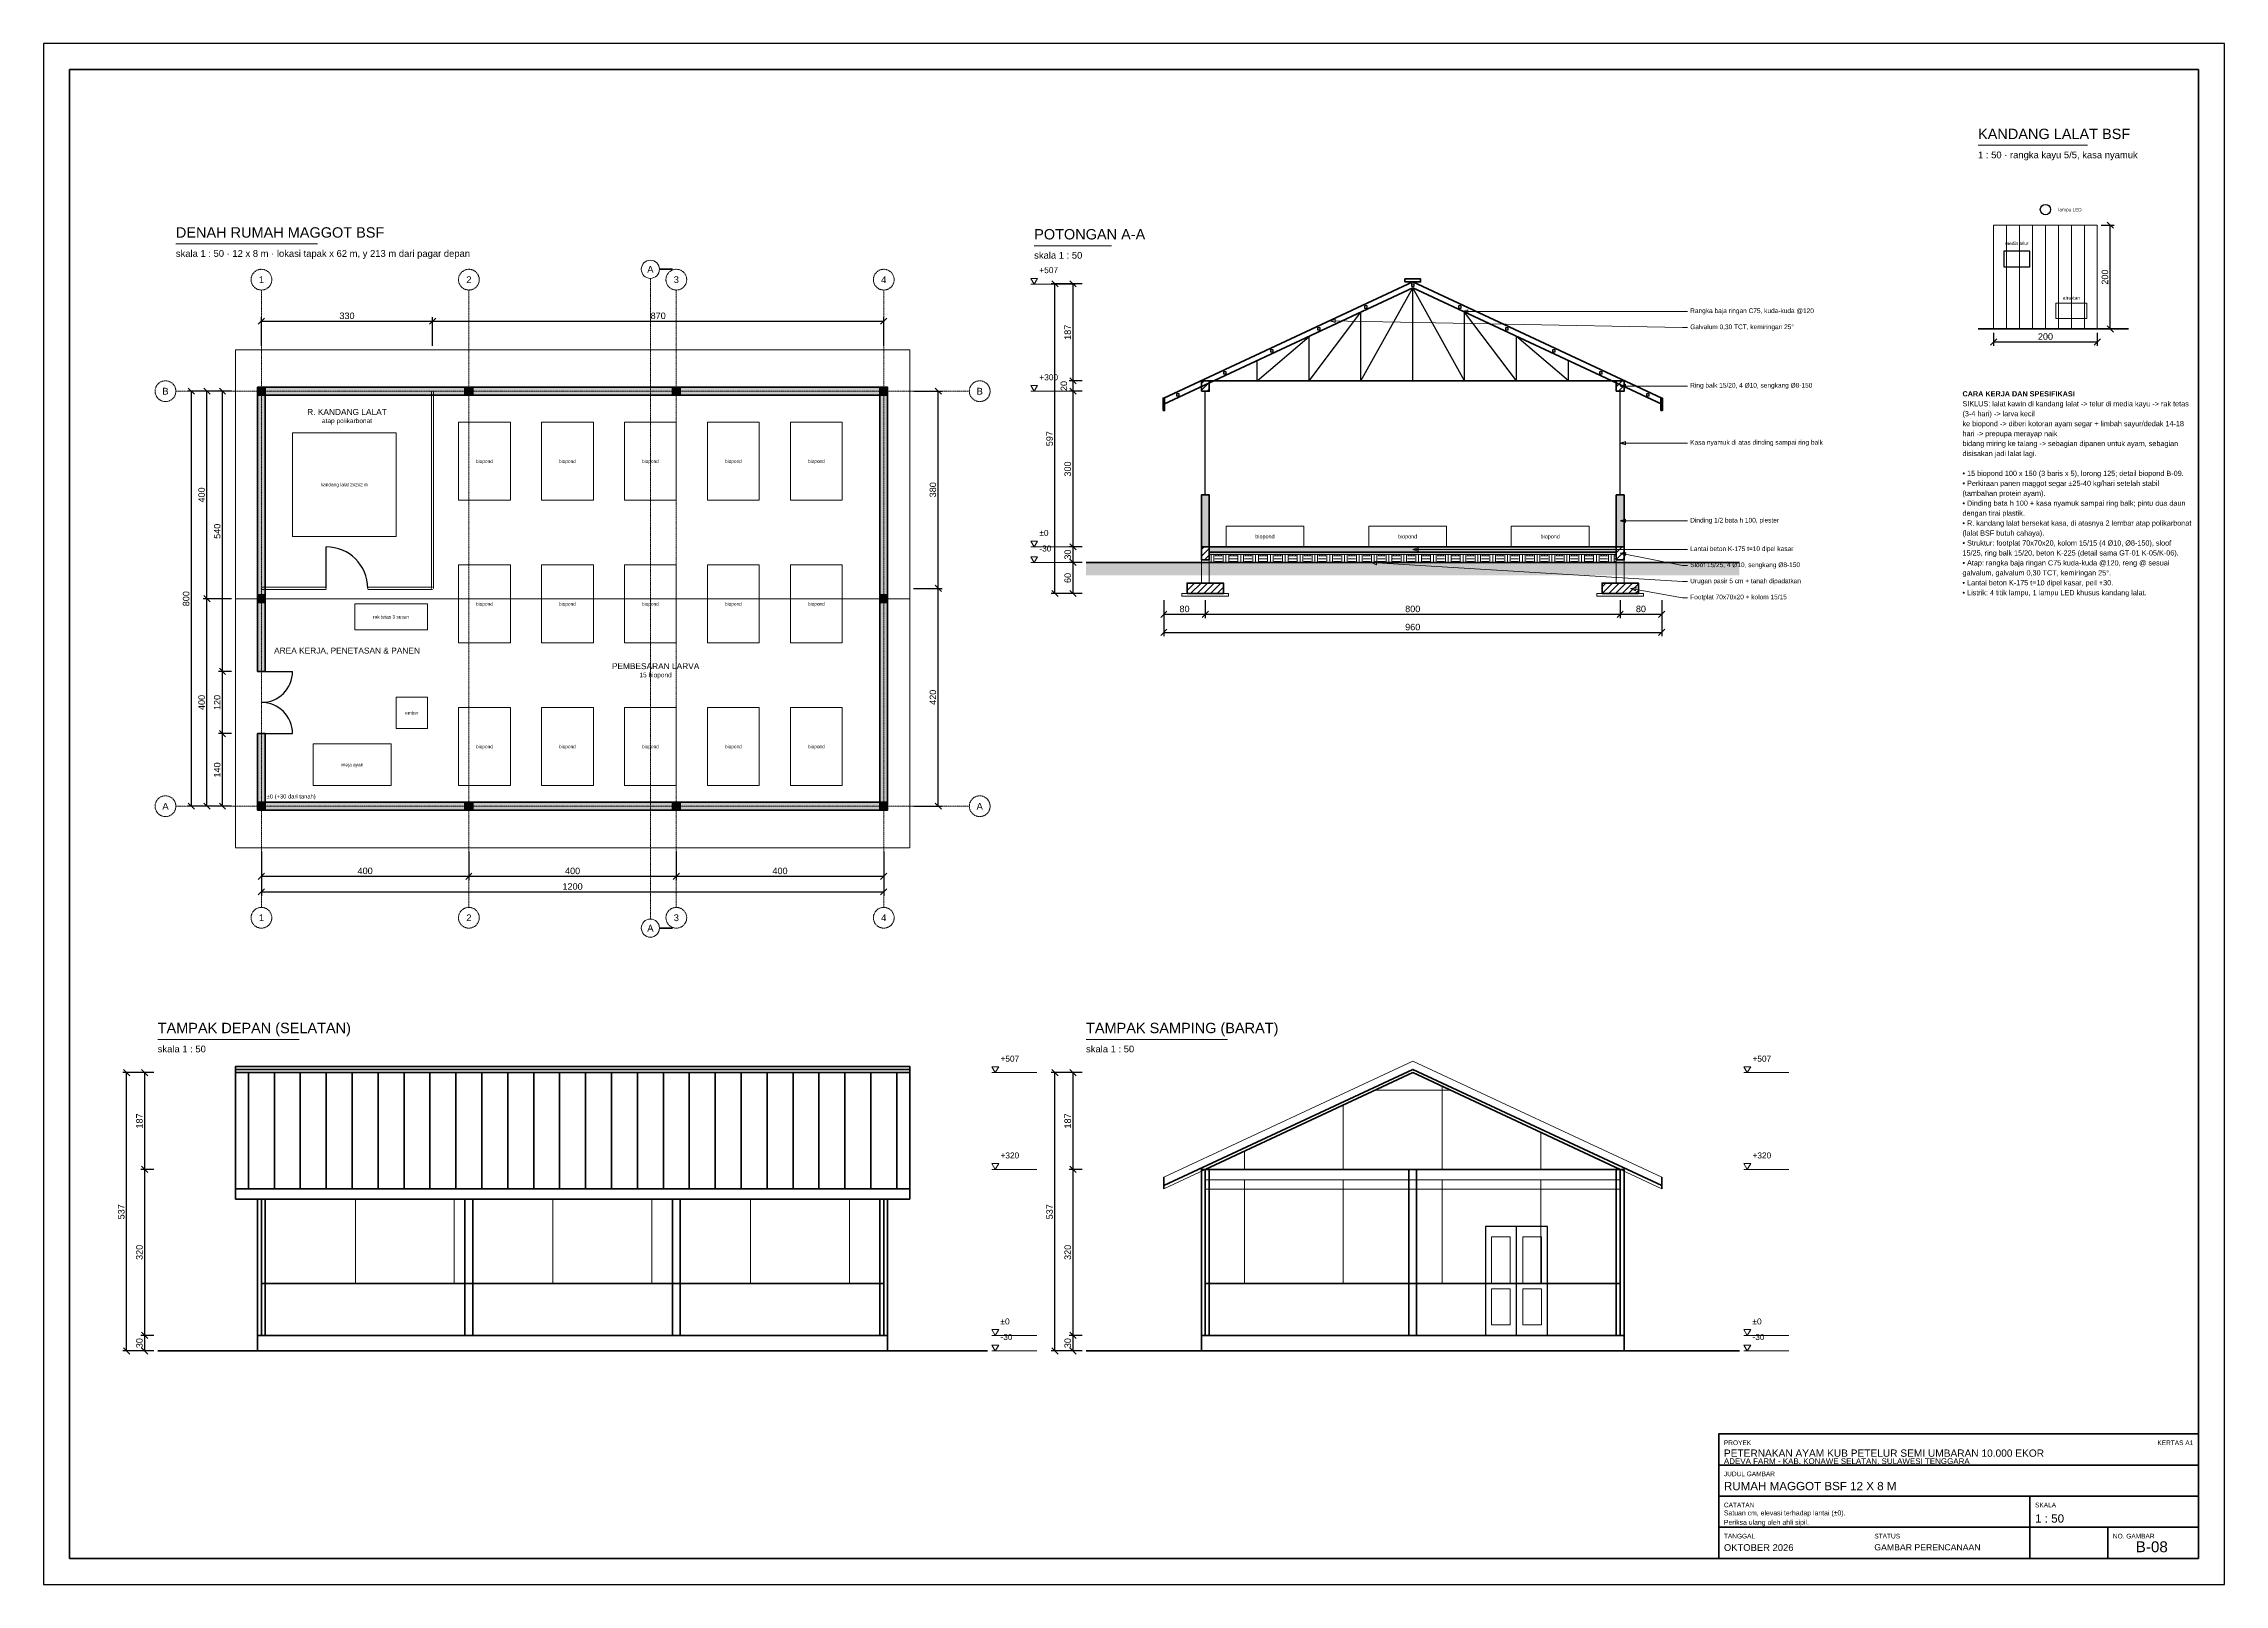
# Model space of a CAD drawing. Header units: centimetres. Extents: x 0 to 57986, y 0 to 4200.
# Drawn here: x 47405 to 51610, y 0 to 2970 of the extents above; entities that cross this region are included whole.
import ezdxf
from ezdxf.enums import TextEntityAlignment as Align

# ---------------------------------------------------------------- set-up
doc = ezdxf.new("R2010")
doc.units = ezdxf.units.CM
doc.linetypes.add('DASHDOT', pattern=[3.556, 2.54, -0.508, 0, -0.508])
doc.linetypes.add('DASHED', pattern=[1.524, 1.27, -0.254])
for name, color, linetype, lineweight in [('A-ATAP', 5, 'CONTINUOUS', 35), ('A-BAJA', 6, 'CONTINUOUS', 25), ('A-DIM', 140, 'CONTINUOUS', 13), ('A-DINDING', 32, 'CONTINUOUS', 35), ('A-FRAME', 7, 'CONTINUOUS', 50), ('A-GRID', 1, 'DASHDOT', 13), ('A-HATCH', 8, 'CONTINUOUS', 9), ('A-KAWAT', 94, 'CONTINUOUS', 13), ('A-KAYU', 32, 'CONTINUOUS', 25), ('A-PERABOT', 8, 'CONTINUOUS', 18), ('A-STRUKTUR', 7, 'CONTINUOUS', 50), ('A-TANAH', 34, 'CONTINUOUS', 18), ('A-TEKS', 7, 'CONTINUOUS', 18), ('A-TERSEMBUNYI', 8, 'DASHED', 13)]:
    doc.layers.add(name, color=color, linetype=linetype, lineweight=lineweight)
doc.styles.add('ARIAL', font='arial.ttf')
doc.dimstyles.new('D50', dxfattribs={"dimtxt": 12.5, "dimasz": 10, "dimexe": 7.5, "dimexo": 7.5, "dimgap": 4, "dimtad": 1, "dimdec": 0, "dimtxsty": 'ARIAL', "dimtsz": 6, "dimcen": 2.5, "dimclrd": 140, "dimclre": 140, "dimclrt": 250, "dimazin": 3, "dimtfac": 1, "dimtmove": 0, "dimatfit": 3})

msp = doc.modelspace()

# ---------------------------------------------------------------- hatches: boundary and pattern name
at = {"layer": 'A-HATCH'}
h = msp.add_hatch(dxfattribs=at)
h.set_pattern_fill('ANSI31', scale=2.85)
h.paths.add_polyline_path([(49637.5, 2300), (49652.5, 2300), (49652.5, 2320), (49637.5, 2320)])
h = msp.add_hatch(dxfattribs=at)
h.set_pattern_fill('ANSI31', scale=2.85)
h.paths.add_polyline_path([(50437.5, 2300), (50452.5, 2300), (50452.5, 2320), (50437.5, 2320)])
at = {"layer": 'A-HATCH', "true_color": 0xe2ceb6}
h = msp.add_hatch(color=8, dxfattribs=at)
h.dxf.hatch_style = 1
h.paths.add_polyline_path([(47817.5, 2292.5), (49032.5, 2292.5), (49032.5, 2307.5), (47817.5, 2307.5)])
h = msp.add_hatch(color=8, dxfattribs=at)
h.dxf.hatch_style = 1
h.paths.add_polyline_path([(47817.5, 1760), (47832.5, 1760), (47832.5, 2307.5), (47817.5, 2307.5)])
at = {"layer": 'A-HATCH'}
h = msp.add_hatch(color=8, dxfattribs=at)
h.dxf.hatch_style = 1
h.paths.add_polyline_path([(47817.5, 2292.5), (47832.5, 2292.5), (47832.5, 2307.5), (47817.5, 2307.5)])
h = msp.add_hatch(color=8, dxfattribs=at)
h.dxf.hatch_style = 1
h.paths.add_polyline_path([(48217.5, 2292.5), (48232.5, 2292.5), (48232.5, 2307.5), (48217.5, 2307.5)])
h = msp.add_hatch(color=8, dxfattribs=at)
h.dxf.hatch_style = 1
h.paths.add_polyline_path([(48617.5, 2292.5), (48632.5, 2292.5), (48632.5, 2307.5), (48617.5, 2307.5)])
at = {"layer": 'A-HATCH', "true_color": 0xe2ceb6}
h = msp.add_hatch(color=8, dxfattribs=at)
h.dxf.hatch_style = 1
h.paths.add_polyline_path([(49017.5, 1492.5), (49032.5, 1492.5), (49032.5, 2307.5), (49017.5, 2307.5)])
at = {"layer": 'A-HATCH'}
h = msp.add_hatch(color=8, dxfattribs=at)
h.dxf.hatch_style = 1
h.paths.add_polyline_path([(49017.5, 2292.5), (49032.5, 2292.5), (49032.5, 2307.5), (49017.5, 2307.5)])
at = {"layer": 'A-HATCH', "true_color": 0xe2ceb6}
h = msp.add_hatch(color=8, dxfattribs=at)
h.dxf.hatch_style = 1
h.paths.add_polyline_path([(49637.5, 2000), (49652.5, 2000), (49652.5, 2100), (49637.5, 2100)])
h = msp.add_hatch(color=8, dxfattribs=at)
h.dxf.hatch_style = 1
h.paths.add_polyline_path([(50437.5, 2000), (50452.5, 2000), (50452.5, 2100), (50437.5, 2100)])
at = {"layer": 'A-HATCH'}
h = msp.add_hatch(dxfattribs=at)
h.set_pattern_fill('ANSI31', scale=2.85)
h.paths.add_polyline_path([(49637.5, 1975), (49652.5, 1975), (49652.5, 2000), (49637.5, 2000)])
h = msp.add_hatch(dxfattribs=at)
h.set_pattern_fill('AR-CONC', scale=0.175)
h.paths.add_polyline_path([(49652.5, 1990), (50437.5, 1990), (50437.5, 2000), (49652.5, 2000)])
h = msp.add_hatch(dxfattribs=at)
h.set_pattern_fill('AR-SAND', scale=0.25)
h.paths.add_polyline_path([(49652.5, 1985), (50437.5, 1985), (50437.5, 1990), (49652.5, 1990)])
h = msp.add_hatch(dxfattribs=at)
h.set_pattern_fill('EARTH', scale=2.25)
h.paths.add_polyline_path([(49652.5, 1970), (50437.5, 1970), (50437.5, 1985), (49652.5, 1985)])
h = msp.add_hatch(dxfattribs=at)
h.set_pattern_fill('ANSI31', scale=2.85)
h.paths.add_polyline_path([(50437.5, 1975), (50452.5, 1975), (50452.5, 2000), (50437.5, 2000)])
h = msp.add_hatch(dxfattribs=at)
h.set_pattern_fill('EARTH', scale=2.25)
h.paths.add_polyline_path([(49415, 1945), (50675, 1945), (50675, 1970), (49415, 1970)])
h = msp.add_hatch(color=8, dxfattribs=at)
h.dxf.hatch_style = 1
h.paths.add_polyline_path([(47817.5, 1892.5), (47832.5, 1892.5), (47832.5, 1907.5), (47817.5, 1907.5)])
h = msp.add_hatch(color=8, dxfattribs=at)
h.dxf.hatch_style = 1
h.paths.add_polyline_path([(49017.5, 1892.5), (49032.5, 1892.5), (49032.5, 1907.5), (49017.5, 1907.5)])
h = msp.add_hatch(dxfattribs=at)
h.set_pattern_fill('ANSI31', scale=2.85)
h.paths.add_polyline_path([(49610, 1910), (49680, 1910), (49680, 1930), (49610, 1930)])
h = msp.add_hatch(dxfattribs=at)
h.set_pattern_fill('ANSI31', scale=2.85)
h.paths.add_polyline_path([(50410, 1910), (50480, 1910), (50480, 1930), (50410, 1930)])
at = {"layer": 'A-HATCH', "true_color": 0xe2ceb6}
h = msp.add_hatch(color=8, dxfattribs=at)
h.dxf.hatch_style = 1
h.paths.add_polyline_path([(47817.5, 1492.5), (47832.5, 1492.5), (47832.5, 1640), (47817.5, 1640)])
h = msp.add_hatch(color=8, dxfattribs=at)
h.dxf.hatch_style = 1
h.paths.add_polyline_path([(47817.5, 1492.5), (49032.5, 1492.5), (49032.5, 1507.5), (47817.5, 1507.5)])
at = {"layer": 'A-HATCH'}
h = msp.add_hatch(color=8, dxfattribs=at)
h.dxf.hatch_style = 1
h.paths.add_polyline_path([(47817.5, 1492.5), (47832.5, 1492.5), (47832.5, 1507.5), (47817.5, 1507.5)])
h = msp.add_hatch(color=8, dxfattribs=at)
h.dxf.hatch_style = 1
h.paths.add_polyline_path([(48217.5, 1492.5), (48232.5, 1492.5), (48232.5, 1507.5), (48217.5, 1507.5)])
h = msp.add_hatch(color=8, dxfattribs=at)
h.dxf.hatch_style = 1
h.paths.add_polyline_path([(48617.5, 1492.5), (48632.5, 1492.5), (48632.5, 1507.5), (48617.5, 1507.5)])
h = msp.add_hatch(color=8, dxfattribs=at)
h.dxf.hatch_style = 1
h.paths.add_polyline_path([(49017.5, 1492.5), (49032.5, 1492.5), (49032.5, 1507.5), (49017.5, 1507.5)])
h = msp.add_hatch(dxfattribs=at)
h.set_pattern_fill('NET', scale=60)
h.paths.add_polyline_path([(49645, 800), (50045, 986.52), (50445, 800)])
h = msp.add_hatch(dxfattribs=at)
h.set_pattern_fill('NET', scale=60)
h.paths.add_polyline_path([(49645, 580), (50445, 580), (50445, 780), (49645, 780)])
h = msp.add_hatch(dxfattribs=at)
h.set_pattern_fill('NET', scale=60)
h.paths.add_polyline_path([(47825, 580), (49025, 580), (49025, 742.7), (47825, 742.7)])

# ---------------------------------------------------------------- linework, layer by layer
at = {"layer": 'A-ATAP'}
for p, q in [((47800, 762.7), (47800, 986.52)), ((47850, 762.7), (47850, 986.52)), ((47900, 762.7), (47900, 986.52)), ((47950, 762.7), (47950, 986.52)), ((48000, 762.7), (48000, 986.52)), ((48050, 762.7), (48050, 986.52)), ((48100, 762.7), (48100, 986.52)), ((48150, 762.7), (48150, 986.52)), ((48200, 762.7), (48200, 986.52)), ((48250, 762.7), (48250, 986.52)), ((48300, 762.7), (48300, 986.52)), ((48350, 762.7), (48350, 986.52)), ((48400, 762.7), (48400, 986.52)), ((48450, 762.7), (48450, 986.52)), ((48500, 762.7), (48500, 986.52)), ((48550, 762.7), (48550, 986.52)), ((48600, 762.7), (48600, 986.52)), ((48650, 762.7), (48650, 986.52)), ((48700, 762.7), (48700, 986.52)), ((48750, 762.7), (48750, 986.52)), ((48800, 762.7), (48800, 986.52)), ((48850, 762.7), (48850, 986.52)), ((48900, 762.7), (48900, 986.52)), ((48950, 762.7), (48950, 986.52)), ((49000, 762.7), (49000, 986.52)), ((49050, 762.7), (49050, 986.52)), ((49565, 762.7), (49565, 784.7)), ((50525, 762.7), (50525, 784.7))]:
    msp.add_line(p, q, dxfattribs=at)
at = {"layer": 'A-ATAP', "lineweight": 35}
for points in [[(49565, 2286.7), (50045, 2510.52), (50525, 2286.7)], [(49565, 768.7), (50045, 992.52), (50525, 768.7)]]:
    msp.add_lwpolyline(points, dxfattribs=at)
at = {"layer": 'A-ATAP'}
for points in [[(50030, 2510.52), (50060, 2510.52), (50060, 2516.52), (50030, 2516.52)], [(49563.5, 2262.7), (49566.5, 2262.7), (49566.5, 2286.7), (49563.5, 2286.7)], [(50523.5, 2262.7), (50526.5, 2262.7), (50526.5, 2286.7), (50523.5, 2286.7)], [(47775, 986.52), (49075, 986.52), (49075, 998.52), (47775, 998.52)], [(47775, 742.7), (49075, 742.7), (49075, 762.7), (47775, 762.7)]]:
    msp.add_lwpolyline(points, close=True, dxfattribs=at)
at = {"layer": 'A-ATAP', "lineweight": 35}
msp.add_lwpolyline([(47775, 762.7), (49075, 762.7), (49075, 992.52), (47775, 992.52)], close=True, dxfattribs=at)
at = {"layer": 'A-ATAP', "lineweight": 18}
for points in [[(49565, 784.7), (50045, 1008.52), (50525, 784.7)], [(49565, 762.7), (50045, 986.52), (50525, 762.7)]]:
    msp.add_lwpolyline(points, dxfattribs=at)
at = {"layer": 'A-BAJA'}
for p, q in [((49945, 2320), (50045, 2499.02)), ((50045, 2320), (50045, 2499.02)), ((50145, 2320), (50045, 2499.02)), ((49845, 2320), (49945, 2452.39)), ((49945, 2320), (49945, 2452.39)), ((50145, 2320), (50145, 2452.39)), ((50245, 2320), (50145, 2452.39)), ((49745, 2320), (49845, 2405.76)), ((49845, 2320), (49845, 2405.76)), ((50245, 2320), (50245, 2405.76)), ((50345, 2320), (50245, 2405.76)), ((49745, 2320), (49745, 2359.13)), ((50345, 2320), (50345, 2359.13))]:
    msp.add_line(p, q, dxfattribs=at)
at = {"layer": 'A-BAJA', "lineweight": 35}
msp.add_line((49645, 2320), (50445, 2320), dxfattribs=at)
msp.add_lwpolyline([(49565, 2275.2), (50045, 2499.02), (50525, 2275.2)], dxfattribs=at)
at = {"layer": 'A-BAJA'}
for points in [[(50042.5, 2502.52), (50047.5, 2502.52), (50047.5, 2506.52), (50042.5, 2506.52)], [(50042.5, 2502.52), (50047.5, 2502.52), (50047.5, 2506.52), (50042.5, 2506.52)], [(49951.87, 2460.26), (49956.87, 2460.26), (49956.87, 2464.26), (49951.87, 2464.26)], [(50133.13, 2460.26), (50138.13, 2460.26), (50138.13, 2464.26), (50133.13, 2464.26)], [(49861.24, 2418), (49866.24, 2418), (49866.24, 2422), (49861.24, 2422)], [(50223.76, 2418), (50228.76, 2418), (50228.76, 2422), (50223.76, 2422)], [(49770.61, 2375.74), (49775.61, 2375.74), (49775.61, 2379.74), (49770.61, 2379.74)], [(50314.39, 2375.74), (50319.39, 2375.74), (50319.39, 2379.74), (50314.39, 2379.74)], [(49679.98, 2333.48), (49684.98, 2333.48), (49684.98, 2337.48), (49679.98, 2337.48)], [(50405.02, 2333.48), (50410.02, 2333.48), (50410.02, 2337.48), (50405.02, 2337.48)], [(49589.35, 2291.21), (49594.35, 2291.21), (49594.35, 2295.21), (49589.35, 2295.21)], [(50495.65, 2291.21), (50500.65, 2291.21), (50500.65, 2295.21), (50495.65, 2295.21)]]:
    msp.add_lwpolyline(points, close=True, dxfattribs=at)
at = {"layer": 'A-DIM'}
for p, q in [((49308.4, 2506.52), (49395, 2506.52)), ((49308.4, 2300), (49395, 2300)), ((49308.4, 2000), (49395, 2000)), ((49308.4, 1970), (49395, 1970)), ((49233.4, 986.52), (49320, 986.52)), ((50683.4, 986.52), (50770, 986.52)), ((49233.4, 800), (49320, 800)), ((50683.4, 800), (50770, 800)), ((49233.4, 480), (49320, 480)), ((50683.4, 480), (50770, 480)), ((49233.4, 450), (49320, 450)), ((50683.4, 450), (50770, 450))]:
    msp.add_line(p, q, dxfattribs=at)
for points in [[(49315, 2506.52), (49308.4, 2517.52), (49321.6, 2517.52)], [(49885, 2435.91), (49895.44, 2432.46), (49895.57, 2438.96)], [(50141, 2453.76), (50151.51, 2450.51), (50151.51, 2457.01)], [(50445, 2310), (50455.51, 2306.75), (50455.51, 2313.25)], [(49315, 2300), (49308.4, 2311), (49321.6, 2311)], [(50445, 2200), (50455.51, 2196.75), (50455.51, 2203.25)], [(50445, 2050), (50455.51, 2046.75), (50455.51, 2053.25)], [(49315, 2000), (49308.4, 2011), (49321.6, 2011)], [(49315, 1970), (49308.4, 1981), (49321.6, 1981)], [(50045, 1995), (50055.51, 1991.75), (50055.51, 1998.25)], [(50445, 1988), (50454.67, 1982.75), (50455.94, 1989.13)], [(49965, 1969.5), (49975.29, 1965.62), (49975.69, 1972.11)], [(50465, 1920), (50474.77, 1914.94), (50475.92, 1921.34)], [(49240, 986.52), (49233.4, 997.52), (49246.6, 997.52)], [(50690, 986.52), (50683.4, 997.52), (50696.6, 997.52)], [(49240, 800), (49233.4, 811), (49246.6, 811)], [(50690, 800), (50683.4, 811), (50696.6, 811)], [(49240, 480), (49233.4, 491), (49246.6, 491)], [(50690, 480), (50683.4, 491), (50696.6, 491)], [(49240, 450), (49233.4, 461), (49246.6, 461)], [(50690, 450), (50683.4, 461), (50696.6, 461)]]:
    msp.add_lwpolyline(points, close=True, dxfattribs=at)
for points in [[(50141, 2453.76), (50565, 2453.76), (50575, 2453.76)], [(49885, 2435.91), (50565, 2422.76), (50575, 2422.76)], [(50445, 2310), (50565, 2310), (50575, 2310)], [(50445, 2200), (50565, 2200), (50575, 2200)], [(50445, 2050), (50565, 2050), (50575, 2050)], [(50045, 1995), (50565, 1995), (50575, 1995)], [(50445, 1988), (50565, 1964), (50575, 1964)], [(49965, 1969.5), (50565, 1933), (50575, 1933)], [(50465, 1920), (50565, 1902), (50575, 1902)]]:
    msp.add_lwpolyline(points, dxfattribs=at)
at = {"layer": 'A-DINDING'}
for p, q in [((47825, 580), (49025, 580)), ((49645, 580), (50445, 580))]:
    msp.add_line(p, q, dxfattribs=at)
for points in [[(47817.5, 2292.5), (49032.5, 2292.5), (49032.5, 2307.5), (47817.5, 2307.5)], [(47817.5, 1760), (47832.5, 1760), (47832.5, 2307.5), (47817.5, 2307.5)], [(49017.5, 1492.5), (49032.5, 1492.5), (49032.5, 2307.5), (49017.5, 2307.5)], [(49637.5, 2000), (49652.5, 2000), (49652.5, 2100), (49637.5, 2100)], [(50437.5, 2000), (50452.5, 2000), (50452.5, 2100), (50437.5, 2100)], [(47817.5, 1492.5), (47832.5, 1492.5), (47832.5, 1640), (47817.5, 1640)], [(47817.5, 1492.5), (49032.5, 1492.5), (49032.5, 1507.5), (47817.5, 1507.5)], [(49645, 800), (50045, 986.52), (50445, 800)]]:
    msp.add_lwpolyline(points, close=True, dxfattribs=at)
for points in [[(49645, 800), (49645, 480), (50445, 480), (50445, 800)], [(47825, 742.7), (47825, 480), (49025, 480), (49025, 742.7)]]:
    msp.add_lwpolyline(points, dxfattribs=at)
at = {"layer": 'A-FRAME'}
for p, q in [((50635, 230), (51560, 230)), ((50635, 170), (51560, 170)), ((51235, 50), (51235, 170)), ((50635, 110), (51560, 110)), ((51385, 50), (51385, 110))]:
    msp.add_line(p, q, dxfattribs=at)
at = {"layer": 'A-FRAME', "lineweight": 25}
msp.add_lwpolyline([(47405, 0), (51610, 0), (51610, 2970), (47405, 2970)], close=True, dxfattribs=at)
at = {"layer": 'A-FRAME'}
for points in [[(47455, 50), (51560, 50), (51560, 2920), (47455, 2920)], [(50635, 50), (51560, 50), (51560, 290), (50635, 290)]]:
    msp.add_lwpolyline(points, close=True, dxfattribs=at)
at = {"layer": 'A-GRID'}
for p, q in [((47825, 1305), (47825, 2495)), ((48225, 1305), (48225, 2495)), ((48575, 1282.5), (48575, 2517.5)), ((48625, 1305), (48625, 2495)), ((49025, 1305), (49025, 2495)), ((47660, 2300), (49190, 2300)), ((47660, 1500), (49190, 1500))]:
    msp.add_line(p, q, dxfattribs=at)
for centre in [(47825, 2515), (48225, 2515), (48625, 2515), (49025, 2515), (47640, 2300), (49210, 2300), (47640, 1500), (49210, 1500), (47825, 1285), (48225, 1285), (48625, 1285), (49025, 1285)]:
    msp.add_circle(centre, 20, dxfattribs=at)
at = {"layer": 'A-HATCH'}
for points in [[(49652.5, 1985), (50437.5, 1985), (50437.5, 1990), (49652.5, 1990)], [(49600, 1905), (49690, 1905), (49690, 1910), (49600, 1910)], [(50400, 1905), (50490, 1905), (50490, 1910), (50400, 1910)]]:
    msp.add_lwpolyline(points, close=True, dxfattribs=at)
at = {"layer": 'A-KAWAT'}
for p, q in [((51190, 2420), (51190, 2620)), ((51215, 2420), (51215, 2620)), ((51240, 2420), (51240, 2620)), ((51265, 2420), (51265, 2620)), ((51290, 2420), (51290, 2620)), ((51315, 2420), (51315, 2620)), ((51340, 2420), (51340, 2620)), ((48153, 1920), (48153, 2300)), ((48157, 1920), (48157, 2300)), ((47825, 1922), (47950, 1922)), ((47825, 1918), (47950, 1918)), ((48030, 1922), (48155, 1922)), ((48030, 1918), (48155, 1918))]:
    msp.add_line(p, q, dxfattribs=at)
at = {"layer": 'A-KAWAT', "lineweight": 25}
for p, q in [((49645, 2100), (49645, 2300)), ((50445, 2100), (50445, 2300))]:
    msp.add_line(p, q, dxfattribs=at)
at = {"layer": 'A-KAWAT'}
msp.add_lwpolyline([(51165, 2420), (51365, 2420), (51365, 2620), (51165, 2620)], close=True, dxfattribs=at)
at = {"layer": 'A-KAYU', "lineweight": 25}
for p, q in [((47950, 1920), (47950, 2000)), ((47825, 1760), (47885, 1760)), ((47825, 1640), (47885, 1640))]:
    msp.add_line(p, q, dxfattribs=at)
at = {"layer": 'A-KAYU'}
msp.add_line((50245, 480), (50245, 690), dxfattribs=at)
msp.add_lwpolyline([(51185, 2540), (51235, 2540), (51235, 2570), (51185, 2570)], close=True, dxfattribs=at)
at = {"layer": 'A-KAYU', "lineweight": 25}
msp.add_lwpolyline([(50185, 480), (50305, 480), (50305, 690), (50185, 690)], close=True, dxfattribs=at)
at = {"layer": 'A-KAYU'}
msp.add_circle((51265, 2650), 10, dxfattribs=at)
for centre, radius, start, end in [((47950, 1920), 80, 0, 90), ((47825, 1760), 60, 270, 360), ((47825, 1640), 60, 0, 90)]:
    msp.add_arc(centre, radius, start, end, dxfattribs=at)
at = {"layer": 'A-PERABOT'}
msp.add_line((49645, 780), (50445, 780), dxfattribs=at)
for points in [[(51285, 2440), (51345, 2440), (51345, 2470), (51285, 2470)], [(48205, 2090), (48305, 2090), (48305, 2240), (48205, 2240)], [(48365, 2090), (48465, 2090), (48465, 2240), (48365, 2240)], [(48525, 2090), (48625, 2090), (48625, 2240), (48525, 2240)], [(48685, 2090), (48785, 2090), (48785, 2240), (48685, 2240)], [(48845, 2090), (48945, 2090), (48945, 2240), (48845, 2240)], [(47885, 2020), (48085, 2020), (48085, 2220), (47885, 2220)], [(49685, 2000), (49835, 2000), (49835, 2040), (49685, 2040)], [(49960, 2000), (50110, 2000), (50110, 2040), (49960, 2040)], [(50235, 2000), (50385, 2000), (50385, 2040), (50235, 2040)], [(48205, 1815), (48305, 1815), (48305, 1965), (48205, 1965)], [(48365, 1815), (48465, 1815), (48465, 1965), (48365, 1965)], [(48525, 1815), (48625, 1815), (48625, 1965), (48525, 1965)], [(48685, 1815), (48785, 1815), (48785, 1965), (48685, 1965)], [(48845, 1815), (48945, 1815), (48945, 1965), (48845, 1965)], [(48005, 1840), (48145, 1840), (48145, 1890), (48005, 1890)], [(48085, 1650), (48145, 1650), (48145, 1710), (48085, 1710)], [(48205, 1540), (48305, 1540), (48305, 1690), (48205, 1690)], [(48365, 1540), (48465, 1540), (48465, 1690), (48365, 1690)], [(48525, 1540), (48625, 1540), (48625, 1690), (48525, 1690)], [(48685, 1540), (48785, 1540), (48785, 1690), (48685, 1690)], [(48845, 1540), (48945, 1540), (48945, 1690), (48845, 1690)], [(47925, 1540), (48075, 1540), (48075, 1620), (47925, 1620)], [(50197, 580), (50233, 580), (50233, 670), (50197, 670)], [(50257, 580), (50293, 580), (50293, 670), (50257, 670)], [(50197, 500), (50233, 500), (50233, 570), (50197, 570)], [(50257, 500), (50293, 500), (50293, 570), (50257, 570)]]:
    msp.add_lwpolyline(points, close=True, dxfattribs=at)
at = {"layer": 'A-STRUKTUR'}
for points in [[(49637.5, 2300), (49652.5, 2300), (49652.5, 2320), (49637.5, 2320)], [(50437.5, 2300), (50452.5, 2300), (50452.5, 2320), (50437.5, 2320)], [(47817.5, 2292.5), (47832.5, 2292.5), (47832.5, 2307.5), (47817.5, 2307.5)], [(48217.5, 2292.5), (48232.5, 2292.5), (48232.5, 2307.5), (48217.5, 2307.5)], [(48617.5, 2292.5), (48632.5, 2292.5), (48632.5, 2307.5), (48617.5, 2307.5)], [(49017.5, 2292.5), (49032.5, 2292.5), (49032.5, 2307.5), (49017.5, 2307.5)], [(49637.5, 1975), (49652.5, 1975), (49652.5, 2000), (49637.5, 2000)], [(49652.5, 1990), (50437.5, 1990), (50437.5, 2000), (49652.5, 2000)], [(50437.5, 1975), (50452.5, 1975), (50452.5, 2000), (50437.5, 2000)], [(47817.5, 1892.5), (47832.5, 1892.5), (47832.5, 1907.5), (47817.5, 1907.5)], [(49017.5, 1892.5), (49032.5, 1892.5), (49032.5, 1907.5), (49017.5, 1907.5)], [(49610, 1910), (49680, 1910), (49680, 1930), (49610, 1930)], [(50410, 1910), (50480, 1910), (50480, 1930), (50410, 1930)], [(47817.5, 1492.5), (47832.5, 1492.5), (47832.5, 1507.5), (47817.5, 1507.5)], [(48217.5, 1492.5), (48232.5, 1492.5), (48232.5, 1507.5), (48217.5, 1507.5)], [(48617.5, 1492.5), (48632.5, 1492.5), (48632.5, 1507.5), (48617.5, 1507.5)], [(49017.5, 1492.5), (49032.5, 1492.5), (49032.5, 1507.5), (49017.5, 1507.5)], [(49637.5, 480), (49652.5, 480), (49652.5, 800), (49637.5, 800)], [(50037.5, 480), (50052.5, 480), (50052.5, 800), (50037.5, 800)], [(50437.5, 480), (50452.5, 480), (50452.5, 800), (50437.5, 800)], [(47817.5, 480), (47832.5, 480), (47832.5, 742.7), (47817.5, 742.7)], [(48217.5, 480), (48232.5, 480), (48232.5, 742.7), (48217.5, 742.7)], [(48617.5, 480), (48632.5, 480), (48632.5, 742.7), (48617.5, 742.7)], [(49017.5, 480), (49032.5, 480), (49032.5, 742.7), (49017.5, 742.7)], [(47817.5, 450), (49032.5, 450), (49032.5, 480), (47817.5, 480)], [(49637.5, 450), (50452.5, 450), (50452.5, 480), (49637.5, 480)]]:
    msp.add_lwpolyline(points, close=True, dxfattribs=at)
at = {"layer": 'A-TANAH', "lineweight": 35}
msp.add_line((51135, 2420), (51425, 2420), dxfattribs=at)
at = {"layer": 'A-TANAH', "lineweight": 50}
for p, q in [((49415, 1970), (50675, 1970)), ((47625, 450), (49225, 450)), ((49415, 450), (50675, 450))]:
    msp.add_line(p, q, dxfattribs=at)
at = {"layer": 'A-TEKS'}
for p, q in [((51135, 2774), (51345.8, 2774)), ((47660, 2584), (47932.8, 2584)), ((49315, 2580.52), (49463.8, 2580.52)), ((47625, 1050.52), (47897.8, 1050.52)), ((49415, 1050.52), (49687.8, 1050.52))]:
    msp.add_line(p, q, dxfattribs=at)
at = {"layer": 'A-TEKS', "lineweight": 50}
for points in [[(48592.5, 2535), (48617.5, 2535)], [(48592.5, 1265), (48617.5, 1265)]]:
    msp.add_lwpolyline(points, dxfattribs=at)
at = {"layer": 'A-TEKS'}
for centre in [(48575, 2535), (48575, 1265)]:
    msp.add_circle(centre, 17.5, dxfattribs=at)
at = {"layer": 'A-TERSEMBUNYI'}
msp.add_line((47775, 1900), (49075, 1900), dxfattribs=at)
for points in [[(47775, 1420), (49075, 1420), (49075, 2380), (47775, 2380)], [(49637.5, 1930), (49652.5, 1930), (49652.5, 1975), (49637.5, 1975)], [(50437.5, 1930), (50452.5, 1930), (50452.5, 1975), (50437.5, 1975)]]:
    msp.add_lwpolyline(points, close=True, dxfattribs=at)

# ---------------------------------------------------------------- texts
at = {"layer": 'A-TEKS', "style": 'ARIAL'}
for s, height, p in [('KANDANG LALAT BSF', 20, (51135, 2780)), ('DENAH RUMAH MAGGOT BSF', 20, (47660, 2590)), ('POTONGAN A-A', 20, (49315, 2586.52)), ('+507', 11.5, (49325, 2524.12)), ('+300', 11.5, (49325, 2317.6)), ('±0', 11.5, (49325, 2017.6)), ('-30', 11.5, (49325, 1987.6)), ('±0 (+30 dari tanah)', 8, (47835, 1512.5)), ('TAMPAK DEPAN (SELATAN)', 20, (47625, 1056.52)), ('TAMPAK SAMPING (BARAT)', 20, (49415, 1056.52)), ('+507', 11.5, (49250, 1004.12)), ('+507', 11.5, (50700, 1004.12)), ('+320', 11.5, (49250, 817.6)), ('+320', 11.5, (50700, 817.6)), ('±0', 11.5, (49250, 497.6)), ('±0', 11.5, (50700, 497.6)), ('-30', 11.5, (49250, 467.6)), ('-30', 11.5, (50700, 467.6))]:
    msp.add_text(s, height=height, dxfattribs=at).set_placement(p, align=Align.BOTTOM_LEFT)
for s, height, p in [('1 : 50 · rangka kayu 5/5, kasa nyamuk', 13, (51135, 2762)), ('skala 1 : 50 · 12 x 8 m · lokasi tapak x 62 m, y 213 m dari pagar depan', 13, (47660, 2572)), ('skala 1 : 50', 13, (49315, 2568.52)), ('skala 1 : 50', 13, (47625, 1038.52)), ('skala 1 : 50', 13, (49415, 1038.52)), ('PROYEK', 9, (50645, 277.5)), ('PETERNAKAN AYAM KUB PETELUR SEMI UMBARAN 10.000 EKOR', 14, (50645, 260)), ('ADEVA FARM - KAB. KONAWE SELATAN, SULAWESI TENGGARA', 11, (50645, 243)), ('JUDUL GAMBAR', 9, (50645, 217.5)), ('RUMAH MAGGOT BSF 12 X 8 M', 16, (50645, 197.5)), ('CATATAN', 9, (50645, 157.5)), ('SKALA', 9, (51245, 157.5)), ('1 : 50', 16, (51245, 135)), ('TANGGAL', 9, (50645, 97.5)), ('STATUS', 9, (50935, 97.5)), ('NO. GAMBAR', 9, (51395, 97.5)), ('OKTOBER 2026', 13, (50645, 77.5)), ('GAMBAR PERENCANAAN', 12, (50935, 77.5))]:
    msp.add_text(s, height=height, dxfattribs=at).set_placement(p, align=Align.TOP_LEFT)
msp.add_text('lampu LED', height=6.5, dxfattribs=at).set_placement((51290, 2650), align=Align.MIDDLE_LEFT)
for s, height, p in [('media telur', 6.5, (51210, 2585)), ('A', 13, (48575, 2535)), ('1', 13, (47825, 2515)), ('2', 13, (48225, 2515)), ('3', 13, (48625, 2515)), ('4', 13, (49025, 2515)), ('atraktan', 6.5, (51315, 2480)), ('B', 13, (47640, 2300)), ('B', 13, (49210, 2300)), ('R. KANDANG LALAT', 11.5, (47990, 2260)), ('atap polikarbonat', 9, (47990, 2243)), ('biopond', 6.5, (48255, 2165)), ('biopond', 6.5, (48415, 2165)), ('biopond', 6.5, (48575, 2165)), ('biopond', 6.5, (48735, 2165)), ('biopond', 6.5, (48895, 2165)), ('kandang lalat 2x2x2 m', 6.5, (47985, 2120)), ('biopond', 7.5, (49760, 2020)), ('biopond', 7.5, (50035, 2020)), ('biopond', 7.5, (50310, 2020)), ('biopond', 6.5, (48255, 1890)), ('biopond', 6.5, (48415, 1890)), ('biopond', 6.5, (48575, 1890)), ('biopond', 6.5, (48735, 1890)), ('biopond', 6.5, (48895, 1890)), ('rak tetas 3 susun', 6.5, (48075, 1865)), ('AREA KERJA, PENETASAN & PANEN', 11.5, (47990, 1800)), ('PEMBESARAN LARVA', 11.5, (48585, 1770)), ('15 biopond', 9, (48585, 1753)), ('ember', 6.5, (48115, 1680)), ('biopond', 6.5, (48255, 1615)), ('biopond', 6.5, (48415, 1615)), ('biopond', 6.5, (48575, 1615)), ('biopond', 6.5, (48735, 1615)), ('biopond', 6.5, (48895, 1615)), ('meja ayak', 6.5, (48000, 1580)), ('A', 13, (47640, 1500)), ('A', 13, (49210, 1500)), ('1', 13, (47825, 1285)), ('2', 13, (48225, 1285)), ('A', 13, (48575, 1265)), ('3', 13, (48625, 1285)), ('4', 13, (49025, 1285)), ('B-08', 21, (51470, 72.5))]:
    msp.add_text(s, height=height, dxfattribs=at).set_placement(p, align=Align.MIDDLE_CENTER)
msp.add_text('KERTAS A1', height=9, dxfattribs=at).set_placement((51550, 277.5), align=Align.TOP_RIGHT)
at = {"layer": 'A-TEKS', "line_spacing_factor": 1.15, "style": 'ARIAL'}
for s, insert, char_height, attachment_point in [('Rangka baja ringan C75, kuda-kuda @120', (50580, 2453.76), 9, 4), ('Galvalum 0,30 TCT, kemiringan 25°', (50580, 2422.76), 9, 4), ('Ring balk 15/20, 4 Ø10, sengkang Ø8-150', (50580, 2310), 9, 4), ('Kasa nyamuk di atas dinding sampai ring balk', (50580, 2200), 9, 4), ('Dinding 1/2 bata h 100, plester', (50580, 2050), 9, 4), ('Lantai beton K-175 t=10 dipel kasar', (50580, 1995), 9, 4), ('Sloof 15/25, 4 Ø10, sengkang Ø8-150', (50580, 1964), 9, 4), ('Urugan pasir 5 cm + tanah dipadatkan', (50580, 1933), 9, 4), ('Footplat 70x70x20 + kolom 15/15', (50580, 1902), 9, 4), ('Satuan cm, elevasi terhadap lantai (±0).\\PPeriksa ulang oleh ahli sipil.', (50645, 142.5), 9.5, 1)]:
    msp.add_mtext(s, dxfattribs=dict(at, insert=insert, char_height=char_height, attachment_point=attachment_point))
at = {"layer": 'A-TEKS', "insert": (51105, 2300), "char_height": 10, "width": 440, "attachment_point": 1, "line_spacing_factor": 1.15, "style": 'ARIAL'}
msp.add_mtext('{\\fArial|b1;CARA KERJA DAN SPESIFIKASI}\\PSIKLUS: lalat kawin di kandang lalat -> telur di media kayu -> rak tetas (3-4 hari) -> larva kecil\\Pke biopond -> diberi kotoran ayam segar + limbah sayur/dedak 14-18 hari -> prepupa merayap naik\\Pbidang miring ke talang -> sebagian dipanen untuk ayam, sebagian disisakan jadi lalat lagi.\\P\\P• 15 biopond 100 x 150 (3 baris x 5), lorong 125; detail biopond B-09.\\P• Perkiraan panen maggot segar ±25-40 kg/hari setelah stabil (tambahan protein ayam).\\P• Dinding bata h 100 + kasa nyamuk sampai ring balk; pintu dua daun dengan tirai plastik.\\P• R. kandang lalat bersekat kasa, di atasnya 2 lembar atap polikarbonat (lalat BSF butuh cahaya).\\P• Struktur: footplat 70x70x20, kolom 15/15 (4 Ø10, Ø8-150), sloof 15/25, ring balk 15/20, beton K-225 (detail sama GT-01 K-05/K-06).\\P• Atap: rangka baja ringan C75 kuda-kuda @120, reng @ sesuai galvalum, galvalum 0,30 TCT, kemiringan 25°.\\P• Lantai beton K-175 t=10 dipel kasar, peil +30.\\P• Listrik: 4 titik lampu, 1 lampu LED khusus kandang lalat.', dxfattribs=at)

# ---------------------------------------------------------------- dimensions: what is measured, and where the dimension line sits
at = {"layer": 'A-DIM'}
for base, p1, p2 in [((51390, 2420), (51365, 2420), (51365, 2620)), ((49355, 1910), (49415, 1910), (49415, 2507)), ((49390, 2320), (49415, 2320), (49415, 2507)), ((49390, 2300), (49415, 2300), (49415, 2320)), ((47690, 1500), (47775, 1500), (47775, 2300)), ((47720, 1900), (47775, 1900), (47775, 2300)), ((47750, 1760), (47775, 1760), (47775, 2300)), ((49130, 1920), (49075, 1920), (49075, 2300)), ((49390, 2000), (49415, 2000), (49415, 2300)), ((49390, 1970), (49415, 1970), (49415, 2000)), ((49390, 1910), (49415, 1910), (49415, 1970)), ((47720, 1500), (47775, 1500), (47775, 1900)), ((49130, 1500), (49075, 1500), (49075, 1920)), ((47750, 1640), (47775, 1640), (47775, 1760)), ((47750, 1500), (47775, 1500), (47775, 1640)), ((47565, 450), (47625, 450), (47625, 986.52)), ((47600, 800), (47625, 800), (47625, 986.52)), ((49355, 450), (49415, 450), (49415, 986.52)), ((49390, 800), (49415, 800), (49415, 986.52)), ((47600, 480), (47625, 480), (47625, 800)), ((49390, 480), (49415, 480), (49415, 800)), ((47600, 450), (47625, 450), (47625, 480)), ((49390, 450), (49415, 450), (49415, 480))]:
    msp.add_linear_dim(base=base, p1=p1, p2=p2, angle=90, dimstyle='D50', dxfattribs=at).render()
for base, p1, p2 in [((47825, 2435), (47825, 2380), (48155, 2380)), ((48155, 2435), (48155, 2380), (49025, 2380)), ((51165, 2395), (51165, 2420), (51365, 2420)), ((49565, 1870), (49565, 1905), (49645, 1905)), ((49565, 1835), (49565, 1905), (50525, 1905)), ((49645, 1870), (49645, 1905), (50445, 1905)), ((50445, 1870), (50445, 1905), (50525, 1905)), ((47825, 1365), (47825, 1420), (48225, 1420)), ((47825, 1335), (47825, 1420), (49025, 1420)), ((48225, 1365), (48225, 1420), (48625, 1420)), ((48625, 1365), (48625, 1420), (49025, 1420))]:
    msp.add_linear_dim(base=base, p1=p1, p2=p2, dimstyle='D50', dxfattribs=at).render()

doc.saveas('drawing.dxf')
